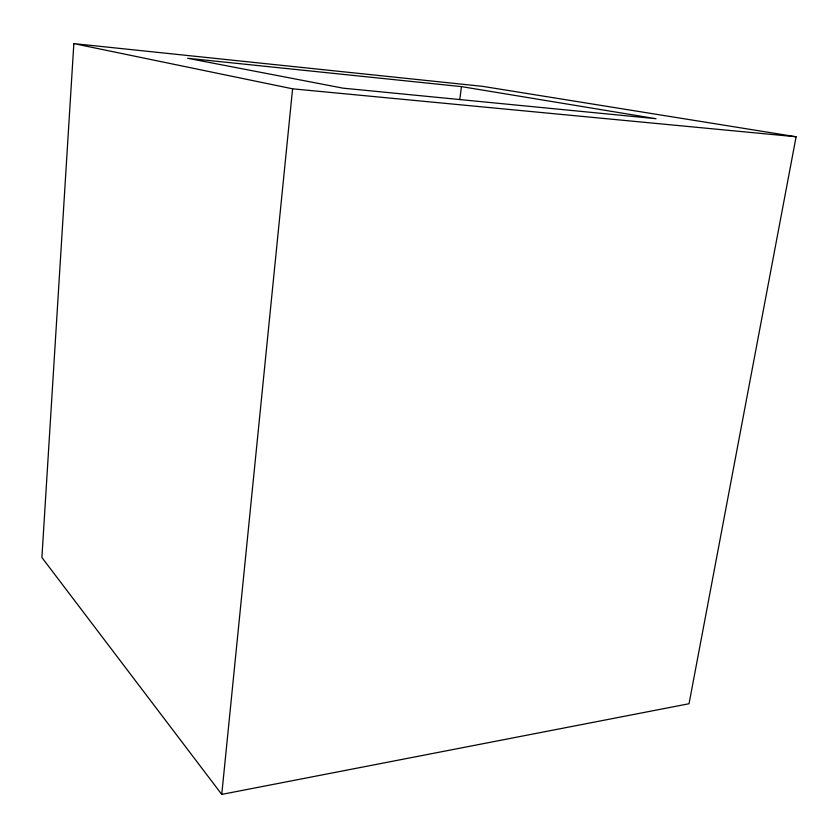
<?xml version="1.0" encoding="UTF-8"?>
<svg xmlns="http://www.w3.org/2000/svg" width="838" height="838" viewBox="0 0 838 838"><rect width="100%" height="100%" fill="white"/><g stroke="black" fill="none" stroke-linecap="round" stroke-linejoin="round"><path stroke-width="1.26" d="M73.849 43.607L41.9 557.521L221.756 794.393L689.035 703.742L796.1 136.772L482.489 86.335L73.849 43.607L292.588 88.818L796.1 136.772M221.756 794.393L292.588 88.818M459.779 99.575L461.455 86.618L187.639 58.283L342.993 88.158L656.018 118.703L461.455 86.618"/></g></svg>
